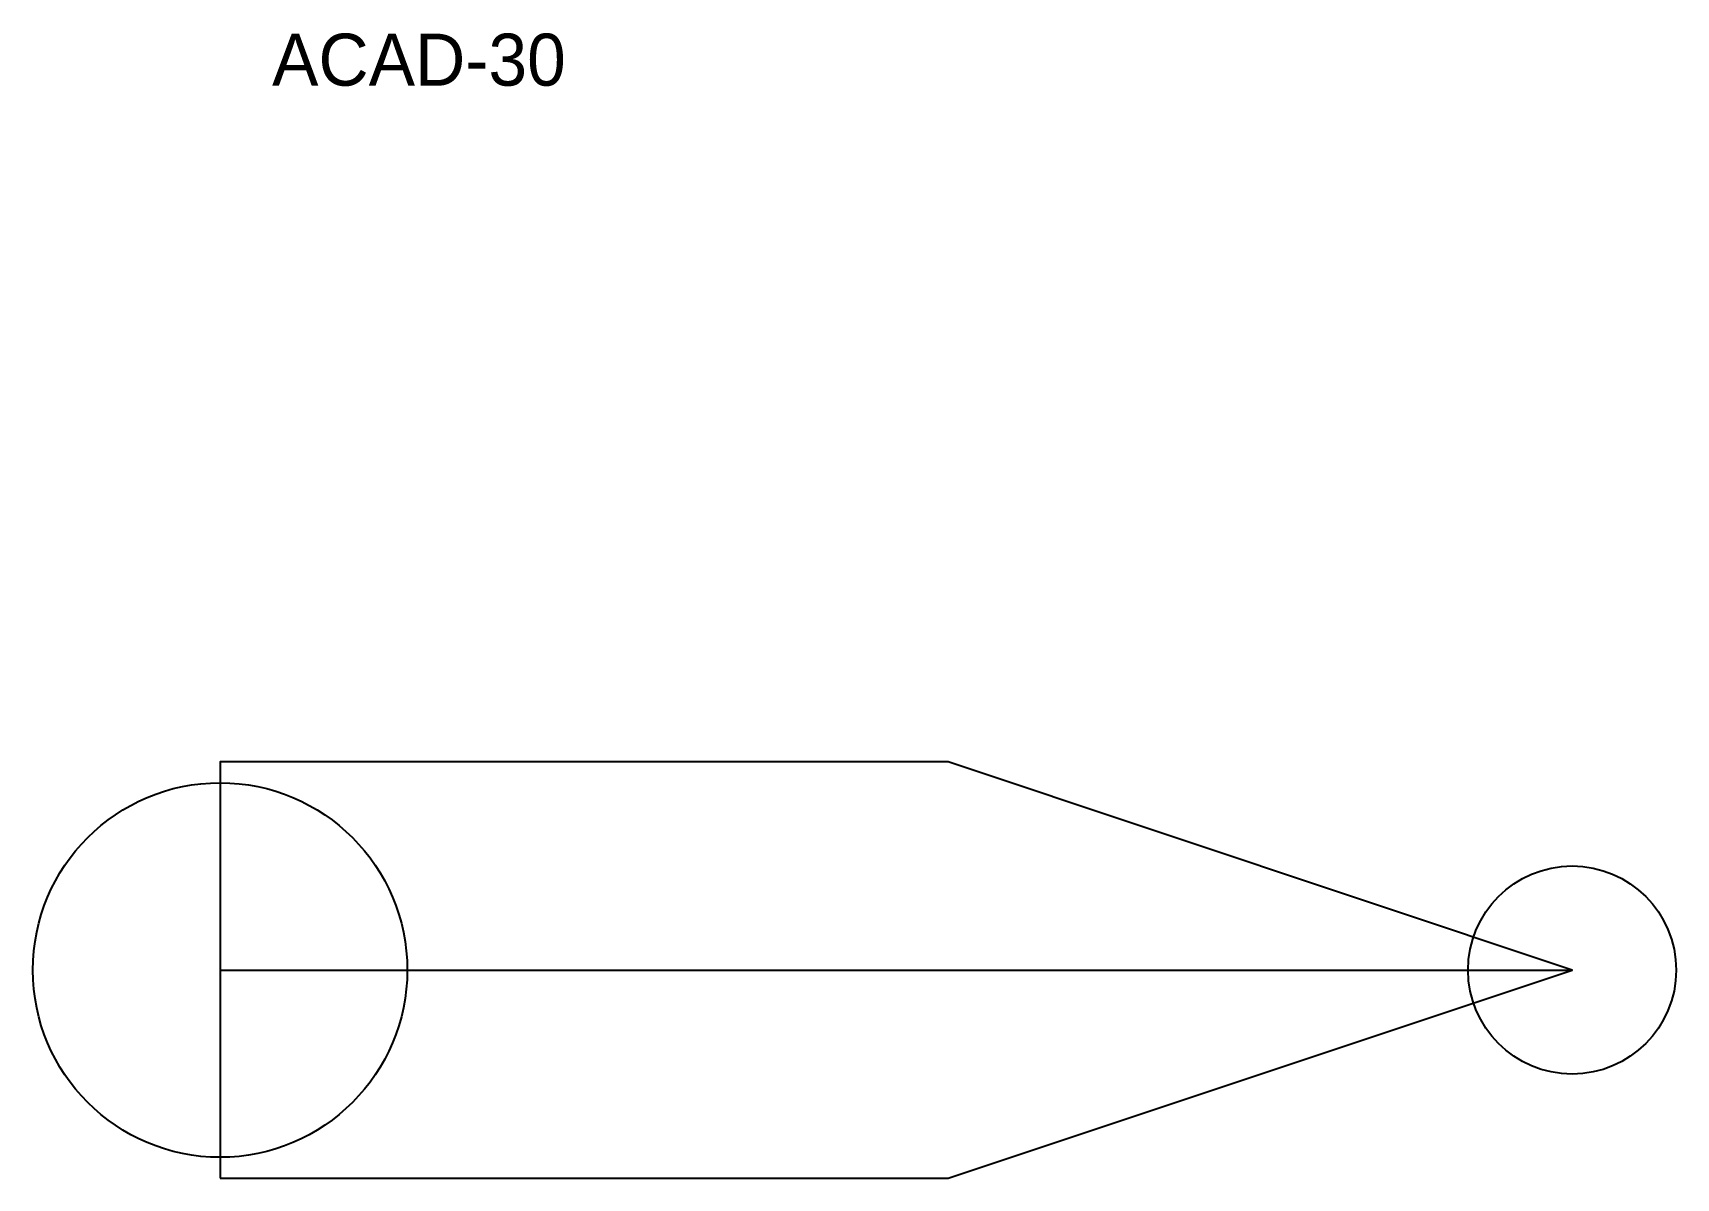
# Model space of a CAD drawing. Header units: metres. Extents: x -18 to 140, y 20 to 130.
import ezdxf

# ---------------------------------------------------------------- set-up
doc = ezdxf.new("R2010")
doc.units = ezdxf.units.M
for name, color, linetype in [('ANNOTATION', 7, 'Continuous'), ('CENTER', 7, 'Continuous'), ('CUTOUT', 7, 'Continuous'), ('OUTLINE', 7, 'Continuous')]:
    doc.layers.add(name, color=color, linetype=linetype)

msp = doc.modelspace()

# ---------------------------------------------------------------- linework, layer by layer
at = {"layer": 'CENTER'}
msp.add_line((0, 40), (130, 40), dxfattribs=at)
at = {"layer": 'CUTOUT'}
for centre, radius in [((0, 40), 18), ((130, 40), 10)]:
    msp.add_circle(centre, radius, dxfattribs=at)
at = {"layer": 'OUTLINE'}
msp.add_lwpolyline([(0, 20), (70, 20), (130, 40), (70, 60), (0, 60)], close=True, dxfattribs=at)

# ---------------------------------------------------------------- texts
at = {"layer": 'ANNOTATION'}
msp.add_text('ACAD-30', height=5, dxfattribs=at).set_placement((5, 125))

doc.saveas('drawing.dxf')
